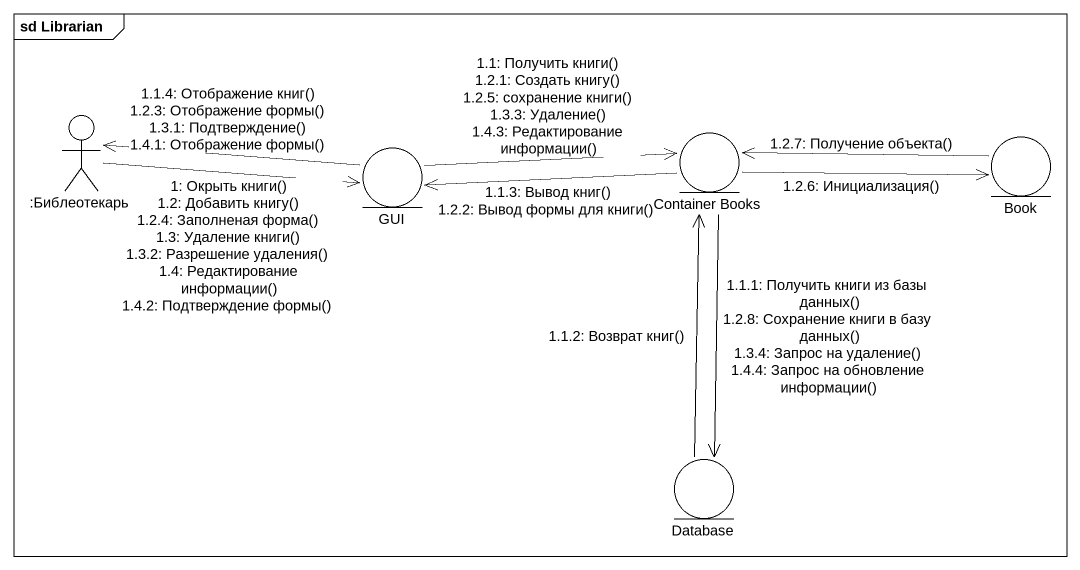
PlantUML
@startuml
mainframe sd Librarian
actor ":Библеотекарь" as Библеотекарь
entity GUI
entity "Container Books" as Container_Books
entity Book
entity "Database" as Database_
Библеотекарь -right-> GUI : 1: Окрыть книги()\n1.2: Добавить книгу()\n1.2.4: Заполненая форма()\n1.3: Удаление книги()\n1.3.2: Разрешение удаления()\n1.4: Редактирование информации()\n1.4.2: Подтверждение формы()
GUI -right-> Container_Books : 1.1: Получить книги()\n1.2.1: Создать книгу()\n1.2.5: сохранение книги()\n1.3.3: Удаление()\n1.4.3: Редактирование информации()
Container_Books --> Database_ : 1.1.1: Получить книги из базы данных()\n1.2.8: Сохранение книги в базу данных()\n1.3.4: Запрос на удаление()\n1.4.4: Запрос на обновление информации()
Database_ -up-> Container_Books : 1.1.2: Возврат книг()
Container_Books -left-> GUI : 1.1.3: Вывод книг()\n1.2.2: Вывод формы для книги()
GUI -left-> Библеотекарь : 1.1.4: Отображение книг()\n1.2.3: Отображение формы()\n1.3.1: Подтверждение()\n1.4.1: Отображение формы()
Container_Books -right-> Book : 1.2.6: Инициализация()
Book -left-> Container_Books : 1.2.7: Получение объекта()
@enduml
